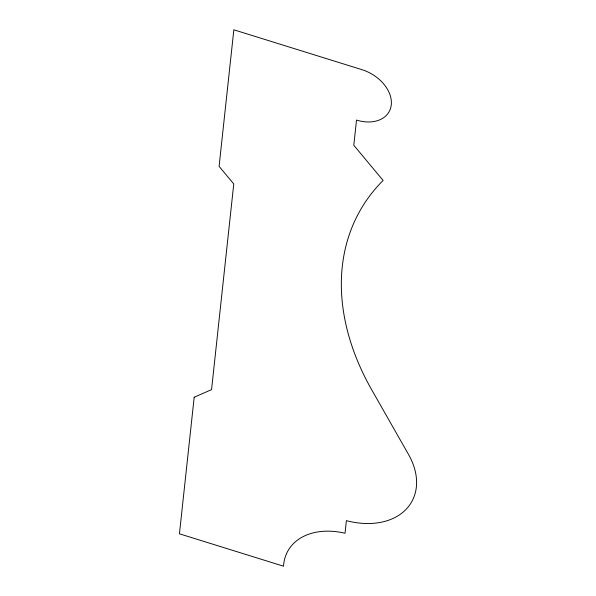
<?xml version="1.0" encoding="UTF-8"?>
<svg xmlns="http://www.w3.org/2000/svg" width="596" height="596" viewBox="0 0 596 596"><rect width="100%" height="100%" fill="white"/><g stroke="black" fill="none" stroke-linecap="round" stroke-linejoin="round"><path stroke-width="0.89" d="M194.184 397.234L179.441 533.807L283.54 566.2A66.245 47.01 29.6 0 1 345.032 533.241L346.388 520.643A72.988 51.792 29.6 0 0 408.543 454.495L371.807 389.97A276.246 196.017 29.6 0 1 383.109 180.439L353.8 145.268L356.52 120.072A34.292 24.332 29.6 0 0 391.274 104.836A34.292 24.332 29.6 0 0 361.958 69.672L233.841 29.8L219.097 166.366L233.759 183.955L211.558 389.62L194.184 397.234"/></g></svg>
